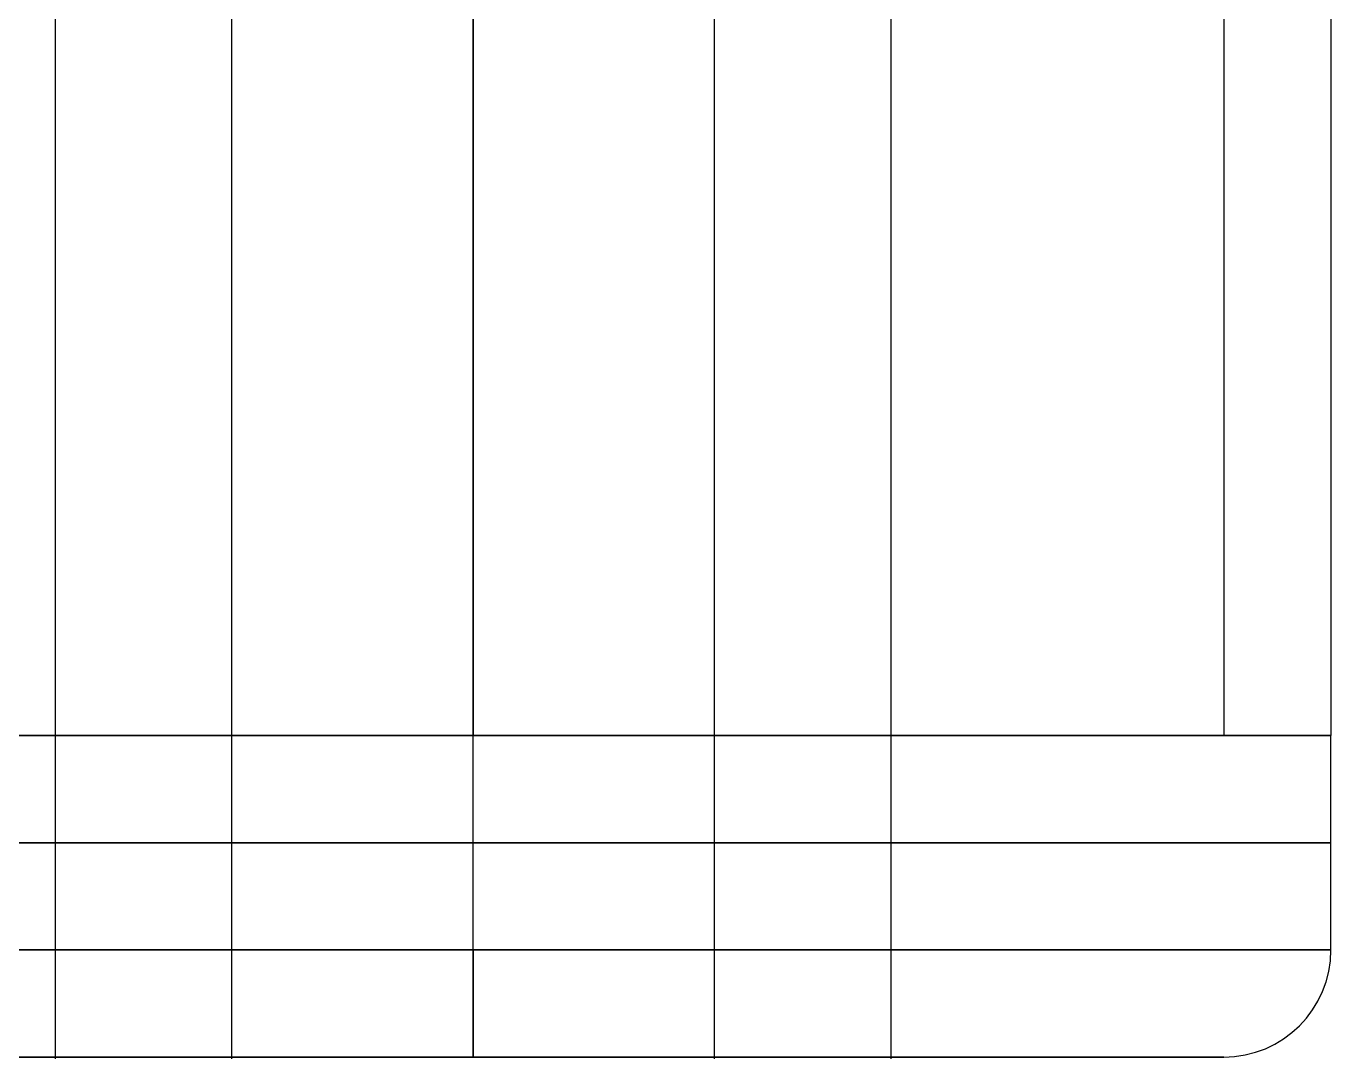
# Model space of a CAD drawing. Header units: millimetres. Extents: x -17 to 2899, y 470 to 2182.
# Drawn here: x 1177.43 to 1189.6, y 478.2 to 487.82 of the extents above; entities that cross this region are included whole.
import ezdxf

# ---------------------------------------------------------------- set-up
doc = ezdxf.new("R2010")
doc.units = ezdxf.units.MM
doc.header["$MEASUREMENT"] = 0
doc.layers.add('Default', color=7, linetype='Continuous', true_color=0x000000)

# ---------------------------------------------------------------- blocks, each defined once
blk = doc.blocks.new('2016.02.17 CM Storage_Foot_Sleeve')
at = {"layer": 'Default'}
for p, q in [((-4.5, 25), (-4.5, 0)), ((0, 25, 4.5), (0, 0, 4.5)), ((0, 0, -4.5), (0, 25, -4.5)), ((4.5, 25), (4.5, 0))]:
    blk.add_line(p, q, dxfattribs=at)
blk = doc.blocks.new('lower stop cleaned')
at = {"layer": 'Default', "extrusion": (0.5, 8.04967e-17, -0.866025), "rotation": 270}
blk.add_blockref('2016.02.17 CM Storage_Foot_Sleeve', (3.694, 0), dxfattribs=at)
blk = doc.blocks.new('lower stop')
at = {"layer": 'Default'}
for p, q in [((8, 30), (-8, 30)), ((0, 28, 8), (0, 30, 8)), ((0, 28, -8), (0, 30, -8)), ((0, 30, -8), (0, 30, 8)), ((8, 28), (8, 30)), ((7, 27), (-7, 27)), ((0, 27, -7), (0, 27, 7))]:
    blk.add_line(p, q, dxfattribs=at)
at = {"layer": 'Default', "extrusion": (-2.44249e-15, 1, 2.22045e-15)}
blk.add_arc((0, 0, 30), 8, 0, 180, dxfattribs=at)
at = {"layer": 'Default', "extrusion": (-1.9984e-15, 1, 1.77636e-15)}
blk.add_arc((0, 0, 30), 8, 180, 0, dxfattribs=at)
at = {"layer": 'Default', "extrusion": (-2.23508e-15, 1, 2.14315e-15)}
for start, end in [(0, 180), (180, 0)]:
    blk.add_arc((0, 0, 29), 8, start, end, dxfattribs=at)
at = {"layer": 'Default', "extrusion": (-1.9984e-15, 1, 2.22045e-15)}
for start, end in [(0, 180), (180, 0)]:
    blk.add_arc((0, 0, 28), 8, start, end, dxfattribs=at)
at = {"layer": 'Default', "extrusion": (1, 2.23508e-15, 1.42902e-31)}
for centre, start, end in [((28, 7), 90, 180), ((28, -7), 180, 270)]:
    blk.add_arc(centre, 1, start, end, dxfattribs=at)
at = {"layer": 'Default'}
blk.add_arc((7, 28), 1, 270, 0, dxfattribs=at)
at = {"layer": 'Default', "extrusion": (-2.28389e-15, 1, 2.03012e-15)}
blk.add_arc((0, 0, 27), 7, 0, 180, dxfattribs=at)
at = {"layer": 'Default', "extrusion": (-2.03012e-15, 1, 1.01506e-15)}
blk.add_arc((0, 0, 27), 7, 180, 0, dxfattribs=at)
blk = doc.blocks.new('lower tube_Rr 105mm')
at = {"layer": 'Default'}
for p, q in [((0, 0, 7), (0, 105, 7)), ((0, 105, -7), (0, 0, -7)), ((0, 105, 8), (0, 0, 8)), ((0, 0, -8), (0, 105, -8)), ((7, 105), (7, 0)), ((8, 105), (8, 0)), ((0, 0, -8), (0, 0, -7)), ((0, 0, 7), (0, 0, 8)), ((7, 0), (8, 0))]:
    blk.add_line(p, q, dxfattribs=at)
at = {"layer": 'Default', "extrusion": (1.11022e-15, 1, 4.93038e-32)}
blk.add_arc((0, 0), 8, 270, 90, dxfattribs=at)
at = {"layer": 'Default', "extrusion": (1.26883e-15, 1, 5.63472e-32)}
blk.add_arc((0, 0), 7, 270, 90, dxfattribs=at)
at = {"layer": 'Default', "extrusion": (-1.11022e-15, 1, -4.93038e-32)}
blk.add_arc((0, 0), 8, 90, 270, dxfattribs=at)
at = {"layer": 'Default', "extrusion": (-1.26883e-15, 1, -5.63472e-32)}
blk.add_arc((0, 0), 7, 90, 270, dxfattribs=at)
blk = doc.blocks.new('TALLL SHELVING DOUBLE')
at = {"layer": 'Default'}
for name, p in [('lower tube_Rr 105mm', (1181.602, 481.203, 982.897)), ('lower stop', (1181.602, 451.203, 982.897))]:
    blk.add_blockref(name, p, dxfattribs=at)
at = {"layer": 'Default', "extrusion": (-1.11782e-08, -5.46906e-18, 1)}
blk.add_blockref('lower stop cleaned', (1181.602, 474.494, 982.897), dxfattribs=at)
blk.add_blockref('lower stop cleaned', (1181.602, 474.494, 982.897), dxfattribs=at)

msp = doc.modelspace()

# ---------------------------------------------------------------- block references
at = {"layer": 'Default'}
msp.add_blockref('TALLL SHELVING DOUBLE', (0, 0), dxfattribs=at)

doc.saveas('drawing.dxf')
